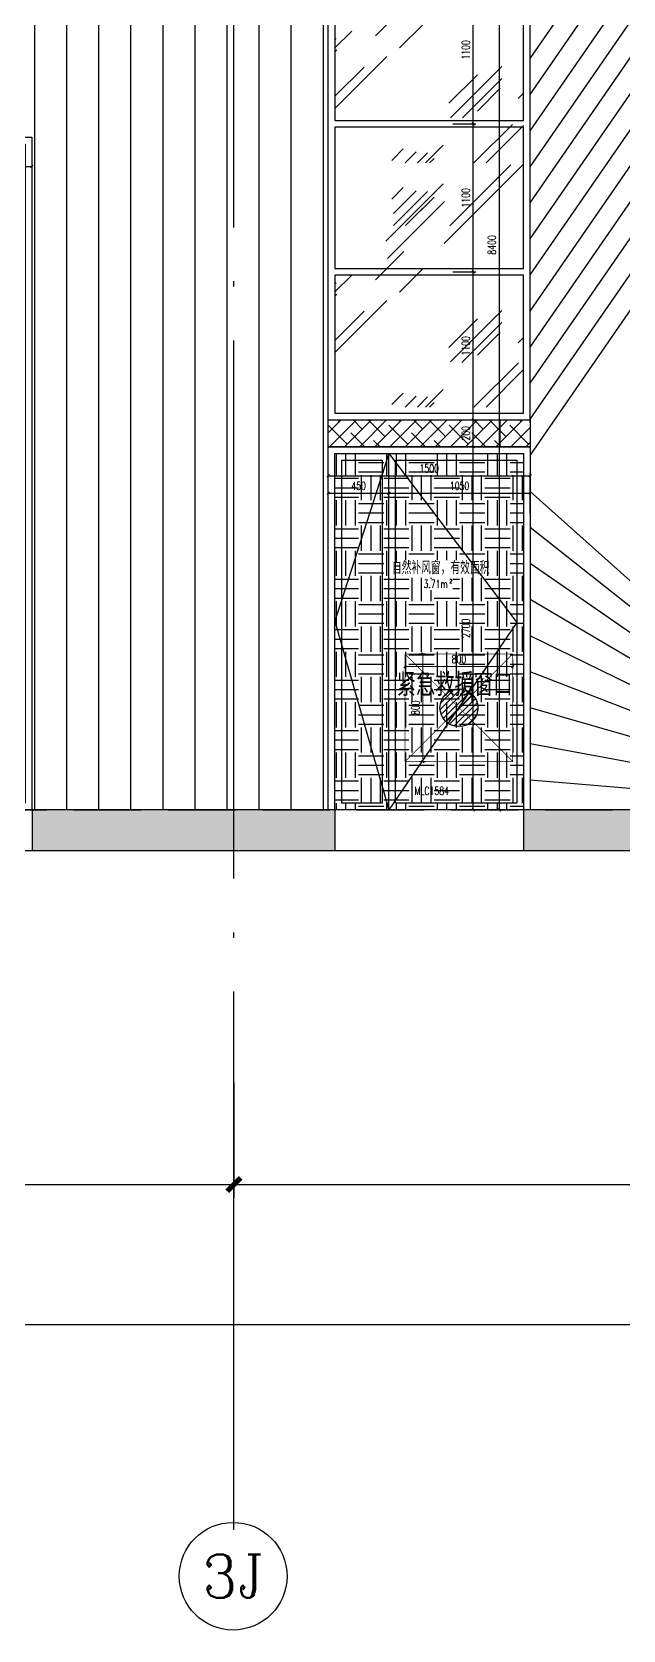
# Model space of a CAD drawing. Extents: x -4210259 to 293730, y -7499 to 868879.
# Drawn here: x -134799 to -130411, y 511142 to 523021 of the extents above; entities that cross this region are included whole.
import ezdxf
from ezdxf.enums import TextEntityAlignment as Align

# ---------------------------------------------------------------- set-up
doc = ezdxf.new("R2010")
doc.units = 0
doc.header["$LTSCALE"] = 1000
doc.header["$MEASUREMENT"] = 0
for name, pattern in [('__DASH', [0.35, 0.25, -0.1]), ('DASH', [0.35, 0.25, -0.1]), ('DOTE', [2.4200000000000004, 2, -0.2, 0.02, -0.2])]:
    doc.linetypes.add(name, pattern=pattern)
doc.layers.get('Defpoints').update_dxf_attribs({"color": 210})
for name, color, linetype in [('A-AXIS-D', 1, 'Continuous'), ('A-AXIS-DOTE', 14, 'DOTE'), ('A-HATCH-2', 251, 'Continuous'), ('A-LIN-V', 9, 'Continuous'), ('A-WINDOW', 140, 'Continuous'), ('A-彩色打印层', 22, 'Continuous'), ('A-门窗表显示尺寸', 160, 'Continuous'), ('AS-WALL', 40, 'Continuous'), ('AXIS', 3, 'Continuous'), ('PUB_DIM', 3, 'Continuous'), ('PUB_TEXT', 7, 'Continuous'), ('SPACE', 7, 'Continuous'), ('SPACE_HATCH', 8, 'Continuous')]:
    doc.layers.add(name, color=color, linetype=linetype)
doc.layers.add('A-WALL-HATCH', color=8, linetype='Continuous', lineweight=13)
doc.styles.add('_TCH_AXIS', font='COMPLEX', dxfattribs={"bigfont": 'GBCBIG'})
doc.styles.add('_TCH_DIM_T3', font='SIMPLEX', dxfattribs={"width": 0.7058823529411765, "bigfont": 'GBCBIG'})
doc.styles.add('_TCH_SPACE', font='SIMPLEX', dxfattribs={"height": 5, "bigfont": 'GBCBIG'})
doc.styles.add('A-DIM_T3', font='SIMPLEX', dxfattribs={"width": 0.7058823529411765, "bigfont": 'GBCBIG'})
doc.styles.add('A-STANDARD', font='SIMPLEX', dxfattribs={"bigfont": 'GBCBIG'})
doc.styles.add('STYLE1', font='')
doc.styles.get('STYLE1').set_extended_font_data('SimSun')
doc.dimstyles.new('_TCH_ARCH&&100', dxfattribs={"dimtxt": 297.5, "dimasz": 100, "dimexe": 100, "dimexo": 100, "dimgap": 126.25, "dimtad": 1, "dimdec": 0, "dimzin": 0, "dimdsep": 46, "dimtxsty": '_TCH_DIM_T3', "dimblk": 'ARCHTICK', "dimcen": 0.09, "dimclrt": 7, "dimazin": 2, "dimtfac": 1, "dimtdec": 0, "dimtix": 1, "dimtmove": 2, "dimatfit": 3, "dimfxl": 0, "dimtolj": 1, "dimtzin": 0, "dimarcsym": 0})
doc.dimstyles.new('_TCH_ARCH&&20', dxfattribs={"dimtxt": 59.5, "dimasz": 20, "dimexe": 20, "dimexo": 20, "dimgap": 25.25, "dimtad": 1, "dimdec": 0, "dimzin": 0, "dimdsep": 46, "dimtxsty": '_TCH_DIM_T3', "dimblk": 'ARCHTICK', "dimcen": 0.09, "dimclrt": 7, "dimazin": 2, "dimtfac": 1, "dimtdec": 0, "dimtix": 1, "dimtmove": 2, "dimatfit": 3, "dimfxl": 0, "dimtolj": 1, "dimtzin": 0, "dimarcsym": 0})
doc.dimstyles.new('A-DIM&&20', dxfattribs={"dimtxt": 59.5, "dimasz": 20, "dimexe": 20, "dimexo": 20, "dimgap": 25.25, "dimtad": 1, "dimdec": 0, "dimzin": 0, "dimdsep": 46, "dimtxsty": 'A-DIM_T3', "dimblk": 'ARCHTICK', "dimcen": 0.09, "dimclrt": 7, "dimazin": 2, "dimtfac": 1, "dimtdec": 0, "dimtix": 1, "dimtmove": 2, "dimatfit": 3, "dimfxl": 0, "dimtolj": 1, "dimtzin": 0, "dimarcsym": 0})

# ---------------------------------------------------------------- blocks, each defined once
blk = doc.blocks.new('_ArchTick')
at = {"color": 0, "linetype": 'ByBlock', "const_width": 0.4}
blk.add_lwpolyline([(-0.5, -0.5), (0.5, 0.5)], dxfattribs=at)
blk = doc.blocks.new('*D1351')
at = {"layer": 'A-门窗表显示尺寸', "color": 0, "lineweight": -2}
for p, q in [((-1641480.163610123, 522217.4520265139), (-1641480.163610123, 521999.9999999749)), ((-1638480.163610147, 522217.4520265139), (-1638480.163610147, 521999.9999999749)), ((-1641480.163610123, 522019.9999999749), (-1638480.163610147, 522019.9999999749))]:
    blk.add_line(p, q, dxfattribs=at)
at = {"layer": 'Defpoints', "color": 0}
for p in [(-1641480.163610123, 522237.4520265139), (-1638480.163610147, 522237.4520265139), (-1638480.163610147, 522019.9999999749)]:
    blk.add_point(p, dxfattribs=at)
at = {"layer": 'A-门窗表显示尺寸', "color": 0, "lineweight": -2, "xscale": 20, "yscale": 20, "zscale": 20, "rotation": 180}
blk.add_blockref('_ArchTick', (-1641480.163610123, 522019.9999999749), dxfattribs=at)
at = {"layer": 'A-门窗表显示尺寸', "color": 0, "lineweight": -2, "xscale": 20, "yscale": 20, "zscale": 20}
blk.add_blockref('_ArchTick', (-1638480.163610147, 522019.9999999749), dxfattribs=at)
at = {"layer": 'A-门窗表显示尺寸', "color": 7, "insert": (-1639980.163610135, 522074.9999999749), "char_height": 59.5, "attachment_point": 5, "style": 'A-DIM_T3'}
blk.add_mtext('\\A1;3000', dxfattribs=at)
blk = doc.blocks.new('*D1352')
at = {"layer": 'A-门窗表显示尺寸', "color": 0, "lineweight": -2}
for p, q in [((-1644480.163610129, 522217.4520265139), (-1644480.163610129, 521999.9999999749)), ((-1641480.163610123, 522217.4520265139), (-1641480.163610123, 521999.9999999749)), ((-1644480.163610129, 522019.9999999749), (-1641480.163610123, 522019.9999999749))]:
    blk.add_line(p, q, dxfattribs=at)
at = {"layer": 'Defpoints', "color": 0}
for p in [(-1644480.163610129, 522237.4520265139), (-1641480.163610123, 522237.4520265139), (-1641480.163610123, 522019.9999999749)]:
    blk.add_point(p, dxfattribs=at)
at = {"layer": 'A-门窗表显示尺寸', "color": 0, "lineweight": -2, "xscale": 20, "yscale": 20, "zscale": 20, "rotation": 180}
blk.add_blockref('_ArchTick', (-1644480.163610129, 522019.9999999749), dxfattribs=at)
at = {"layer": 'A-门窗表显示尺寸', "color": 0, "lineweight": -2, "xscale": 20, "yscale": 20, "zscale": 20}
blk.add_blockref('_ArchTick', (-1641480.163610123, 522019.9999999749), dxfattribs=at)
at = {"layer": 'A-门窗表显示尺寸', "color": 7, "insert": (-1642980.163610126, 522074.9999999749), "char_height": 59.5, "attachment_point": 5, "style": 'A-DIM_T3'}
blk.add_mtext('\\A1;3000', dxfattribs=at)
blk = doc.blocks.new('*D1353')
at = {"layer": 'A-门窗表显示尺寸', "color": 0, "lineweight": -2}
for p, q in [((-1638740.163610148, 522237.4520265141), (-1639000.56329158, 522237.4520265141)), ((-1638980.56329158, 517237.4520265142), (-1638980.56329158, 522237.4520265141)), ((-1638740.163610148, 517237.4520265142), (-1639000.56329158, 517237.4520265142))]:
    blk.add_line(p, q, dxfattribs=at)
at = {"layer": 'Defpoints', "color": 0}
for p in [(-1638980.56329158, 522237.4520265141), (-1638720.163610148, 522237.4520265141), (-1638720.163610148, 517237.4520265142)]:
    blk.add_point(p, dxfattribs=at)
at = {"layer": 'A-门窗表显示尺寸', "color": 0, "lineweight": -2, "xscale": 20, "yscale": 20, "zscale": 20}
for p, rotation in [((-1638980.56329158, 522237.4520265141), 90), ((-1638980.56329158, 517237.4520265142), 270)]:
    blk.add_blockref('_ArchTick', p, dxfattribs=dict(at, rotation=rotation))
at = {"layer": 'A-门窗表显示尺寸', "color": 7, "insert": (-1639035.563291579, 519737.4520265145), "char_height": 59.5, "attachment_point": 5, "rotation": 90, "style": 'A-DIM_T3'}
blk.add_mtext('\\A1;5000', dxfattribs=at)
blk = doc.blocks.new('*D1228')
at = {"layer": 'A-门窗表显示尺寸', "color": 0, "lineweight": -2}
for p, q in [((-1802664.319735164, 520137.4520265377), (-1802494.319735164, 520137.4520265377)), ((-1802514.319735164, 519937.4520265377), (-1802514.319735164, 520137.4520265377)), ((-1802664.319735164, 519937.4520265377), (-1802494.319735164, 519937.4520265377))]:
    blk.add_line(p, q, dxfattribs=at)
at = {"layer": 'Defpoints', "color": 0}
for p in [(-1802684.319735164, 520137.4520265377), (-1802514.319735164, 520137.4520265377), (-1802684.319735164, 519937.4520265377)]:
    blk.add_point(p, dxfattribs=at)
at = {"layer": 'A-门窗表显示尺寸', "color": 0, "lineweight": -2, "xscale": 20, "yscale": 20, "zscale": 20}
for p, rotation in [((-1802514.319735164, 520137.4520265377), 90), ((-1802514.319735164, 519937.4520265377), 270)]:
    blk.add_blockref('_ArchTick', p, dxfattribs=dict(at, rotation=rotation))
at = {"layer": 'A-门窗表显示尺寸', "color": 7, "insert": (-1802569.319735163, 520037.4520265381), "char_height": 59.5, "attachment_point": 5, "rotation": 90, "style": '_TCH_DIM_T3'}
blk.add_mtext('\\A1;200', dxfattribs=at)
blk = doc.blocks.new('*D1229')
at = {"layer": 'A-门窗表显示尺寸', "color": 0, "lineweight": -2}
for p, q in [((-1802664.319735164, 521237.4520265376), (-1802494.319735164, 521237.4520265376)), ((-1802514.319735164, 520137.4520265377), (-1802514.319735164, 521237.4520265376)), ((-1802664.319735164, 520137.4520265377), (-1802494.319735164, 520137.4520265377))]:
    blk.add_line(p, q, dxfattribs=at)
at = {"layer": 'Defpoints', "color": 0}
for p in [(-1802684.319735164, 521237.4520265376), (-1802514.319735164, 521237.4520265376), (-1802684.319735164, 520137.4520265377)]:
    blk.add_point(p, dxfattribs=at)
at = {"layer": 'A-门窗表显示尺寸', "color": 0, "lineweight": -2, "xscale": 20, "yscale": 20, "zscale": 20}
for p, rotation in [((-1802514.319735164, 521237.4520265376), 90), ((-1802514.319735164, 520137.4520265377), 270)]:
    blk.add_blockref('_ArchTick', p, dxfattribs=dict(at, rotation=rotation))
at = {"layer": 'A-门窗表显示尺寸', "color": 7, "insert": (-1802569.319735163, 520687.4520265381), "char_height": 59.5, "attachment_point": 5, "rotation": 90, "style": '_TCH_DIM_T3'}
blk.add_mtext('\\A1;1100', dxfattribs=at)
blk = doc.blocks.new('*D1230')
at = {"layer": 'A-门窗表显示尺寸', "color": 0, "lineweight": -2}
for p, q in [((-1802664.319735164, 522337.4520265376), (-1802494.319735164, 522337.4520265376)), ((-1802514.319735164, 521237.4520265376), (-1802514.319735164, 522337.4520265376)), ((-1802664.319735164, 521237.4520265376), (-1802494.319735164, 521237.4520265376))]:
    blk.add_line(p, q, dxfattribs=at)
at = {"layer": 'Defpoints', "color": 0}
for p in [(-1802684.319735164, 522337.4520265376), (-1802514.319735164, 522337.4520265376), (-1802684.319735164, 521237.4520265376)]:
    blk.add_point(p, dxfattribs=at)
at = {"layer": 'A-门窗表显示尺寸', "color": 0, "lineweight": -2, "xscale": 20, "yscale": 20, "zscale": 20}
for p, rotation in [((-1802514.319735164, 522337.4520265376), 90), ((-1802514.319735164, 521237.4520265376), 270)]:
    blk.add_blockref('_ArchTick', p, dxfattribs=dict(at, rotation=rotation))
at = {"layer": 'A-门窗表显示尺寸', "color": 7, "insert": (-1802569.319735163, 521787.452026538), "char_height": 59.5, "attachment_point": 5, "rotation": 90, "style": '_TCH_DIM_T3'}
blk.add_mtext('\\A1;1100', dxfattribs=at)
blk = doc.blocks.new('*D1231')
at = {"layer": 'A-门窗表显示尺寸', "color": 0, "lineweight": -2}
for p, q in [((-1802664.319735164, 523437.4520265376), (-1802494.319735164, 523437.4520265376)), ((-1802514.319735164, 522337.4520265376), (-1802514.319735164, 523437.4520265376)), ((-1802664.319735164, 522337.4520265376), (-1802494.319735164, 522337.4520265376))]:
    blk.add_line(p, q, dxfattribs=at)
at = {"layer": 'Defpoints', "color": 0}
for p in [(-1802684.319735164, 523437.4520265376), (-1802514.319735164, 523437.4520265376), (-1802684.319735164, 522337.4520265376)]:
    blk.add_point(p, dxfattribs=at)
at = {"layer": 'A-门窗表显示尺寸', "color": 0, "lineweight": -2, "xscale": 20, "yscale": 20, "zscale": 20}
for p, rotation in [((-1802514.319735164, 523437.4520265376), 90), ((-1802514.319735164, 522337.4520265376), 270)]:
    blk.add_blockref('_ArchTick', p, dxfattribs=dict(at, rotation=rotation))
at = {"layer": 'A-门窗表显示尺寸', "color": 7, "insert": (-1802569.319735163, 522887.452026538), "char_height": 59.5, "attachment_point": 5, "rotation": 90, "style": '_TCH_DIM_T3'}
blk.add_mtext('\\A1;1100', dxfattribs=at)
blk = doc.blocks.new('*D1232')
at = {"layer": 'A-门窗表显示尺寸', "color": 0, "lineweight": -2}
for p, q in [((-1802664.319735164, 524537.4520265376), (-1802494.319735164, 524537.4520265376)), ((-1802514.319735164, 523437.4520265376), (-1802514.319735164, 524537.4520265376)), ((-1802664.319735164, 523437.4520265376), (-1802494.319735164, 523437.4520265376))]:
    blk.add_line(p, q, dxfattribs=at)
at = {"layer": 'Defpoints', "color": 0}
for p in [(-1802684.319735164, 524537.4520265376), (-1802514.319735164, 524537.4520265376), (-1802684.319735164, 523437.4520265376)]:
    blk.add_point(p, dxfattribs=at)
at = {"layer": 'A-门窗表显示尺寸', "color": 0, "lineweight": -2, "xscale": 20, "yscale": 20, "zscale": 20}
for p, rotation in [((-1802514.319735164, 524537.4520265376), 90), ((-1802514.319735164, 523437.4520265376), 270)]:
    blk.add_blockref('_ArchTick', p, dxfattribs=dict(at, rotation=rotation))
at = {"layer": 'A-门窗表显示尺寸', "color": 7, "insert": (-1802569.319735163, 523987.452026538), "char_height": 59.5, "attachment_point": 5, "rotation": 90, "style": '_TCH_DIM_T3'}
blk.add_mtext('\\A1;1100', dxfattribs=at)
blk = doc.blocks.new('*D1233')
at = {"layer": 'A-门窗表显示尺寸', "color": 0, "lineweight": -2}
for p, q in [((-1802664.319735164, 525637.4520265376), (-1802494.319735164, 525637.4520265376)), ((-1802514.319735164, 524537.4520265376), (-1802514.319735164, 525637.4520265376)), ((-1802664.319735164, 524537.4520265376), (-1802494.319735164, 524537.4520265376))]:
    blk.add_line(p, q, dxfattribs=at)
at = {"layer": 'Defpoints', "color": 0}
for p in [(-1802684.319735164, 525637.4520265376), (-1802514.319735164, 525637.4520265376), (-1802684.319735164, 524537.4520265376)]:
    blk.add_point(p, dxfattribs=at)
at = {"layer": 'A-门窗表显示尺寸', "color": 0, "lineweight": -2, "xscale": 20, "yscale": 20, "zscale": 20}
for p, rotation in [((-1802514.319735164, 525637.4520265376), 90), ((-1802514.319735164, 524537.4520265376), 270)]:
    blk.add_blockref('_ArchTick', p, dxfattribs=dict(at, rotation=rotation))
at = {"layer": 'A-门窗表显示尺寸', "color": 7, "insert": (-1802569.319735163, 525087.452026538), "char_height": 59.5, "attachment_point": 5, "rotation": 90, "style": '_TCH_DIM_T3'}
blk.add_mtext('\\A1;1100', dxfattribs=at)
blk = doc.blocks.new('*D1234')
at = {"layer": 'A-门窗表显示尺寸', "color": 0, "lineweight": -2}
for p, q in [((-1802644.319735164, 525637.4520265376), (-1802300.000000076, 525637.4520265376)), ((-1802320.000000076, 517237.4520265394), (-1802320.000000076, 525637.4520265376)), ((-1802644.319735164, 517237.4520265394), (-1802300.000000076, 517237.4520265394))]:
    blk.add_line(p, q, dxfattribs=at)
at = {"layer": 'Defpoints', "color": 0}
for p in [(-1802664.319735164, 525637.4520265376), (-1802320.000000076, 525637.4520265376), (-1802664.319735164, 517237.4520265394)]:
    blk.add_point(p, dxfattribs=at)
at = {"layer": 'A-门窗表显示尺寸', "color": 0, "lineweight": -2, "xscale": 20, "yscale": 20, "zscale": 20}
for p, rotation in [((-1802320.000000076, 525637.4520265376), 90), ((-1802320.000000076, 517237.4520265394), 270)]:
    blk.add_blockref('_ArchTick', p, dxfattribs=dict(at, rotation=rotation))
at = {"layer": 'A-门窗表显示尺寸', "color": 7, "insert": (-1802375.000000076, 521437.4520265389), "char_height": 59.5, "attachment_point": 5, "rotation": 90, "style": '_TCH_DIM_T3'}
blk.add_mtext('\\A1;8400', dxfattribs=at)
blk = doc.blocks.new('*D1235')
at = {"layer": 'A-门窗表显示尺寸', "color": 0, "lineweight": -2}
for p, q in [((-1803590.399681424, 525102.5479734626), (-1803590.399681424, 525272.0383787705)), ((-1803590.399681424, 525252.0383787705), (-1802090.399681419, 525252.0383787705)), ((-1802090.399681419, 525102.5479734626), (-1802090.399681419, 525272.0383787705))]:
    blk.add_line(p, q, dxfattribs=at)
at = {"layer": 'Defpoints', "color": 0}
for p in [(-1802090.399681419, 525252.0383787705), (-1803590.399681424, 525082.5479734626), (-1802090.399681419, 525082.5479734626)]:
    blk.add_point(p, dxfattribs=at)
at = {"layer": 'A-门窗表显示尺寸', "color": 0, "lineweight": -2, "xscale": 20, "yscale": 20, "zscale": 20, "rotation": 180}
blk.add_blockref('_ArchTick', (-1803590.399681424, 525252.0383787705), dxfattribs=at)
at = {"layer": 'A-门窗表显示尺寸', "color": 0, "lineweight": -2, "xscale": 20, "yscale": 20, "zscale": 20}
blk.add_blockref('_ArchTick', (-1802090.399681419, 525252.0383787705), dxfattribs=at)
at = {"layer": 'A-门窗表显示尺寸', "color": 7, "insert": (-1802840.399681421, 525307.0383787705), "char_height": 59.5, "attachment_point": 5, "style": 'A-DIM_T3'}
blk.add_mtext('\\A1;1500', dxfattribs=at)
blk = doc.blocks.new('*D1453')
at = {"layer": 'Defpoints', "color": 0}
for p in [(-1646821.070931956, 507410), (-1646021.070931957, 507410), (-1646021.070931957, 507336.7004206729)]:
    blk.add_point(p, dxfattribs=at)
at = {"layer": 'PUB_DIM', "color": 0, "lineweight": -2}
for p, q in [((-1646821.070931956, 507390), (-1646821.070931956, 507316.7004206729)), ((-1646021.070931957, 507390), (-1646021.070931957, 507316.7004206729)), ((-1646821.070931956, 507336.7004206729), (-1646021.070931957, 507336.7004206729))]:
    blk.add_line(p, q, dxfattribs=at)
at = {"layer": 'PUB_DIM', "color": 0, "lineweight": -2, "xscale": 20, "yscale": 20, "zscale": 20, "rotation": 180}
blk.add_blockref('_ArchTick', (-1646821.070931956, 507336.7004206729), dxfattribs=at)
at = {"layer": 'PUB_DIM', "color": 0, "lineweight": -2, "xscale": 20, "yscale": 20, "zscale": 20}
blk.add_blockref('_ArchTick', (-1646021.070931957, 507336.7004206729), dxfattribs=at)
at = {"layer": 'PUB_DIM', "color": 7, "insert": (-1646421.070931957, 507391.7004206729), "char_height": 59.5, "attachment_point": 5, "style": '_TCH_DIM_T3'}
blk.add_mtext('\\A1;800', dxfattribs=at)
blk = doc.blocks.new('*D1454')
at = {"layer": 'Defpoints', "color": 0}
for p in [(-1646739.854972556, 507431.0709319565), (-1646688.444212607, 507431.0709319565), (-1646739.854972556, 506631.0709319569)]:
    blk.add_point(p, dxfattribs=at)
at = {"layer": 'PUB_DIM', "color": 0, "lineweight": -2}
for p, q in [((-1646719.854972556, 507431.0709319565), (-1646668.444212607, 507431.0709319565)), ((-1646688.444212607, 506631.0709319569), (-1646688.444212607, 507431.0709319565)), ((-1646719.854972556, 506631.0709319569), (-1646668.444212607, 506631.0709319569))]:
    blk.add_line(p, q, dxfattribs=at)
at = {"layer": 'PUB_DIM', "color": 0, "lineweight": -2, "xscale": 20, "yscale": 20, "zscale": 20}
for p, rotation in [((-1646688.444212607, 507431.0709319565), 90), ((-1646688.444212607, 506631.0709319569), 270)]:
    blk.add_blockref('_ArchTick', p, dxfattribs=dict(at, rotation=rotation))
at = {"layer": 'PUB_DIM', "color": 7, "insert": (-1646743.444212607, 507031.070931957), "char_height": 59.5, "attachment_point": 5, "rotation": 90, "style": '_TCH_DIM_T3'}
blk.add_mtext('\\A1;800', dxfattribs=at)
blk = doc.blocks.new('*D1224')
at = {"layer": 'A-门窗表显示尺寸', "color": 0, "lineweight": -2}
for p, q in [((-1821600.399681433, 519937.4520265376), (-1821444.319745147, 519937.4520265376)), ((-1821464.319745147, 517237.4520265393), (-1821464.319745147, 519937.4520265376)), ((-1821600.399681433, 517237.4520265393), (-1821444.319745147, 517237.4520265393))]:
    blk.add_line(p, q, dxfattribs=at)
at = {"layer": 'Defpoints', "color": 0}
for p in [(-1821620.399681433, 519937.4520265376), (-1821464.319745147, 519937.4520265376), (-1821620.399681433, 517237.4520265393)]:
    blk.add_point(p, dxfattribs=at)
at = {"layer": 'A-门窗表显示尺寸', "color": 0, "lineweight": -2, "xscale": 20, "yscale": 20, "zscale": 20}
for p, rotation in [((-1821464.319745147, 519937.4520265376), 90), ((-1821464.319745147, 517237.4520265393), 270)]:
    blk.add_blockref('_ArchTick', p, dxfattribs=dict(at, rotation=rotation))
at = {"layer": 'A-门窗表显示尺寸', "color": 7, "insert": (-1821519.319745146, 518587.4520265389), "char_height": 59.5, "attachment_point": 5, "rotation": 90, "style": 'A-DIM_T3'}
blk.add_mtext('\\A1;2700', dxfattribs=at)
blk = doc.blocks.new('*D1225')
at = {"layer": 'A-门窗表显示尺寸', "color": 0, "lineweight": -2}
for p, q in [((-1822540.399661427, 519442.5479734627), (-1822540.399661427, 519612.0383787705)), ((-1822540.399661427, 519592.0383787705), (-1822090.399681424, 519592.0383787705)), ((-1822090.399681424, 519442.5479734627), (-1822090.399681424, 519612.0383787705))]:
    blk.add_line(p, q, dxfattribs=at)
at = {"layer": 'Defpoints', "color": 0}
for p in [(-1822090.399681424, 519592.0383787705), (-1822540.399661427, 519422.5479734627), (-1822090.399681424, 519422.5479734627)]:
    blk.add_point(p, dxfattribs=at)
at = {"layer": 'A-门窗表显示尺寸', "color": 0, "lineweight": -2, "xscale": 20, "yscale": 20, "zscale": 20, "rotation": 180}
blk.add_blockref('_ArchTick', (-1822540.399661427, 519592.0383787705), dxfattribs=at)
at = {"layer": 'A-门窗表显示尺寸', "color": 0, "lineweight": -2, "xscale": 20, "yscale": 20, "zscale": 20}
blk.add_blockref('_ArchTick', (-1822090.399681424, 519592.0383787705), dxfattribs=at)
at = {"layer": 'A-门窗表显示尺寸', "color": 7, "insert": (-1822315.399671426, 519647.0383787705), "char_height": 59.5, "attachment_point": 5, "style": 'A-DIM_T3'}
blk.add_mtext('\\A1;450', dxfattribs=at)
blk = doc.blocks.new('*D1226')
at = {"layer": 'A-门窗表显示尺寸', "color": 0, "lineweight": -2}
for p, q in [((-1822090.399681424, 519442.5479734627), (-1822090.399681424, 519612.0383787705)), ((-1822090.399681424, 519592.0383787705), (-1821040.39968142, 519592.0383787705)), ((-1821040.39968142, 519442.5479734626), (-1821040.39968142, 519612.0383787705))]:
    blk.add_line(p, q, dxfattribs=at)
at = {"layer": 'Defpoints', "color": 0}
for p in [(-1821040.39968142, 519592.0383787705), (-1822090.399681424, 519422.5479734627), (-1821040.39968142, 519422.5479734626)]:
    blk.add_point(p, dxfattribs=at)
at = {"layer": 'A-门窗表显示尺寸', "color": 0, "lineweight": -2, "xscale": 20, "yscale": 20, "zscale": 20, "rotation": 180}
blk.add_blockref('_ArchTick', (-1822090.399681424, 519592.0383787705), dxfattribs=at)
at = {"layer": 'A-门窗表显示尺寸', "color": 0, "lineweight": -2, "xscale": 20, "yscale": 20, "zscale": 20}
blk.add_blockref('_ArchTick', (-1821040.39968142, 519592.0383787705), dxfattribs=at)
at = {"layer": 'A-门窗表显示尺寸', "color": 7, "insert": (-1821565.399681422, 519647.0383787705), "char_height": 59.5, "attachment_point": 5, "style": 'A-DIM_T3'}
blk.add_mtext('\\A1;1050', dxfattribs=at)
blk = doc.blocks.new('*D1227')
at = {"layer": 'A-门窗表显示尺寸', "color": 0, "lineweight": -2}
for p, q in [((-1822540.399661427, 519572.5479734627), (-1822540.399661427, 519742.0383787705)), ((-1822540.399661427, 519722.0383787705), (-1821040.39968142, 519722.0383787705)), ((-1821040.39968142, 519572.5479734626), (-1821040.39968142, 519742.0383787705))]:
    blk.add_line(p, q, dxfattribs=at)
at = {"layer": 'Defpoints', "color": 0}
for p in [(-1821040.39968142, 519722.0383787705), (-1822540.399661427, 519552.5479734627), (-1821040.39968142, 519552.5479734626)]:
    blk.add_point(p, dxfattribs=at)
at = {"layer": 'A-门窗表显示尺寸', "color": 0, "lineweight": -2, "xscale": 20, "yscale": 20, "zscale": 20, "rotation": 180}
blk.add_blockref('_ArchTick', (-1822540.399661427, 519722.0383787705), dxfattribs=at)
at = {"layer": 'A-门窗表显示尺寸', "color": 0, "lineweight": -2, "xscale": 20, "yscale": 20, "zscale": 20}
blk.add_blockref('_ArchTick', (-1821040.39968142, 519722.0383787705), dxfattribs=at)
at = {"layer": 'A-门窗表显示尺寸', "color": 7, "insert": (-1821790.399671423, 519777.0383787705), "char_height": 59.5, "attachment_point": 5, "style": 'A-DIM_T3'}
blk.add_mtext('\\A1;1500', dxfattribs=at)
blk = doc.blocks.new('*D748')
at = {"layer": 'A-AXIS-D', "color": 0, "lineweight": -2}
for p, q in [((-246199.3323860153, 515211.3858529096), (-246199.3323860153, 513313.3764944364)), ((-60499.33238329884, 515211.3858529096), (-60499.33238329884, 513313.3764944364)), ((-246199.3323860153, 513413.3764944364), (-60499.33238329884, 513413.3764944364))]:
    blk.add_line(p, q, dxfattribs=at)
at = {"layer": 'Defpoints', "color": 0}
for p in [(-246199.3323860153, 515311.3858529096), (-60499.33238329884, 515311.3858529096), (-60499.33238329884, 513413.3764944364)]:
    blk.add_point(p, dxfattribs=at)
at = {"layer": 'A-AXIS-D', "color": 0, "lineweight": -2, "xscale": 100, "yscale": 100, "zscale": 100, "rotation": 180}
blk.add_blockref('_ArchTick', (-246199.3323860153, 513413.3764944364), dxfattribs=at)
at = {"layer": 'A-AXIS-D', "color": 0, "lineweight": -2, "xscale": 100, "yscale": 100, "zscale": 100}
blk.add_blockref('_ArchTick', (-60499.33238329884, 513413.3764944364), dxfattribs=at)
at = {"layer": 'A-AXIS-D', "color": 7, "insert": (-153349.3323846571, 513688.3764944364), "char_height": 297.5, "attachment_point": 5, "style": '_TCH_DIM_T3'}
blk.add_mtext('\\A1;185700', dxfattribs=at)
blk = doc.blocks.new('*D1128')
at = {"layer": 'A-AXIS-D', "color": 0, "lineweight": -2}
for p, q in [((-142299.3323832987, 515211.3858529096), (-142299.3323832987, 514353.3764944364)), ((-133299.3323832989, 515211.3858529096), (-133299.3323832989, 514353.3764944364)), ((-142299.3323832987, 514453.3764944364), (-133299.3323832989, 514453.3764944364))]:
    blk.add_line(p, q, dxfattribs=at)
at = {"layer": 'Defpoints', "color": 0}
for p in [(-142299.3323832987, 515311.3858529096), (-133299.3323832989, 515311.3858529096), (-133299.3323832989, 514453.3764944364)]:
    blk.add_point(p, dxfattribs=at)
at = {"layer": 'A-AXIS-D', "color": 0, "lineweight": -2, "xscale": 100, "yscale": 100, "zscale": 100, "rotation": 180}
blk.add_blockref('_ArchTick', (-142299.3323832987, 514453.3764944364), dxfattribs=at)
at = {"layer": 'A-AXIS-D', "color": 0, "lineweight": -2, "xscale": 100, "yscale": 100, "zscale": 100}
blk.add_blockref('_ArchTick', (-133299.3323832989, 514453.3764944364), dxfattribs=at)
at = {"layer": 'A-AXIS-D', "color": 7, "insert": (-137799.3323832988, 514728.3764944364), "char_height": 297.5, "attachment_point": 5, "style": '_TCH_DIM_T3'}
blk.add_mtext('\\A1;9000', dxfattribs=at)
blk = doc.blocks.new('*D1129')
at = {"layer": 'A-AXIS-D', "color": 0, "lineweight": -2}
for p, q in [((-133299.3323832989, 515211.3858529096), (-133299.3323832989, 514353.3764944364)), ((-124299.3323832988, 515211.3858529096), (-124299.3323832988, 514353.3764944364)), ((-133299.3323832989, 514453.3764944364), (-124299.3323832988, 514453.3764944364))]:
    blk.add_line(p, q, dxfattribs=at)
at = {"layer": 'Defpoints', "color": 0}
for p in [(-133299.3323832989, 515311.3858529096), (-124299.3323832988, 515311.3858529096), (-124299.3323832988, 514453.3764944364)]:
    blk.add_point(p, dxfattribs=at)
at = {"layer": 'A-AXIS-D', "color": 0, "lineweight": -2, "xscale": 100, "yscale": 100, "zscale": 100, "rotation": 180}
blk.add_blockref('_ArchTick', (-133299.3323832989, 514453.3764944364), dxfattribs=at)
at = {"layer": 'A-AXIS-D', "color": 0, "lineweight": -2, "xscale": 100, "yscale": 100, "zscale": 100}
blk.add_blockref('_ArchTick', (-124299.3323832988, 514453.3764944364), dxfattribs=at)
at = {"layer": 'A-AXIS-D', "color": 7, "insert": (-128799.3323832988, 514728.3764944364), "char_height": 297.5, "attachment_point": 5, "style": '_TCH_DIM_T3'}
blk.add_mtext('\\A1;9000', dxfattribs=at)
blk = doc.blocks.new('434')
at = {"layer": 'A-HATCH-2'}
h = blk.add_hatch(dxfattribs=at)
h.set_pattern_fill('ANSI32', color=256, scale=50, angle=45.00000000000001)
h.set_pattern_definition([(180, (-499.9999999696156, 5.820766091346741e-11), (-1.4210854715202e-14, -238.125), []), (180, (-579.3750342548592, 79.37503428528726), (-1.4210854715202e-14, -238.125), [])])
h.paths.add_polyline_path([(-1644480.16361013, 522187.4520265139), (-1638530.163610147, 522187.4520265139), (-1638530.163610147, 517287.452026514), (-1644480.16361013, 517287.452026514)])
at = {"layer": 'A-AXIS-DOTE', "linetype": '__DASH', "ltscale": 2}
blk.add_line((-1641480.163610123, 517237.452026514), (-1641480.163610123, 522237.4520265139), dxfattribs=at)
at = {"layer": 'A-WINDOW'}
for points in [[(-1644480.16361013, 522237.4520265139), (-1638480.163610147, 522237.4520265139), (-1638480.163610147, 517237.452026514), (-1644480.16361013, 517237.452026514)], [(-1644430.16361013, 522187.4520265139), (-1638530.163610147, 522187.4520265139), (-1638530.163610147, 517287.452026514), (-1644430.16361013, 517287.452026514)]]:
    blk.add_lwpolyline(points, close=True, dxfattribs=at)
at = {"layer": 'A-门窗表显示尺寸', "color": 3, "style": 'A-STANDARD', "width": 0.7058823529411765}
blk.add_text('JLM6050', height=59.5, dxfattribs=at).set_placement((-1644379.99999997, 517317.452026514))
at = {"layer": 'A-门窗表显示尺寸'}
for p1, p2, distance, picture, middle in [((-1644480.163610129, 522237.4520265139), (-1641480.163610123, 522237.4520265139), -217.45202653901654, '*D1352', (-1642980.163610126, 522074.9999999749)), ((-1641480.163610123, 522237.4520265139), (-1638480.163610147, 522237.4520265139), -217.45202653901652, '*D1351', (-1639980.163610135, 522074.9999999749)), ((-1638720.163610147, 517237.452026514), (-1638720.163610147, 522237.4520265139), 260.39968143287115, '*D1353', (-1639035.563291579, 519737.4520265145))]:
    dim = blk.add_aligned_dim(p1=p1, p2=p2, distance=distance, dimstyle='A-DIM&&20', dxfattribs=at)
    dim.commit()
    dim.dimension.update_dxf_attribs({"geometry": picture, "text_midpoint": middle})
blk = doc.blocks.new('C1454')
at = {"layer": 'A-HATCH-2'}
h = blk.add_hatch(dxfattribs=at)
h.set_pattern_fill('ANSI38', color=256, scale=50)
h.set_pattern_definition([(45, (0, 0), (-56.12660075668221, 56.12660075668221), []), (135, (0, 0), (-168.3798022700466, 56.12660075668222), [198.4375, -119.0625])])
h.paths.add_polyline_path([(-1803590.3996815, 520137.4520265375), (-1802090.399681419, 520137.4520265375), (-1802090.399681419, 519937.4520265375), (-1803590.3996815, 519937.4520265375)])
at = {"layer": 'A-WALL-HATCH'}
h = blk.add_hatch(dxfattribs=at)
h.set_pattern_fill('玻璃2', color=256, scale=100)
h.set_pattern_definition([(45, (2950370.000000008, 40.00000002526212), (0, 1527.350647362943), [600, -360, 600, -360, 240, -523.28157]), (45, (2950340.000000008, 70.00000002526212), (0, 1527.350647362943), [480, -600, 360, -360, 420, -463.28157]), (45, (2950340.000000008, 160.0000000252621), (0, 1527.350647362943), [360, -720, 240, -360, 540, -463.28157]), (45, (2950430.000000008, 70.00000002526212), (0, 1527.350647362943), [360, -720, 300, -1303.2815]), (45, (2950520.000000008, 160.0000000252621), (0, 1527.350647362943), [180, -900, 120, -1483.2815]), (45, (2950370.000000008, 310.0000000252621), (0, 1527.350647362943), [120, -900, 120, -480, 300, -763.28157]), (45, (2950910.000000008, 220.0000000252621), (0, 1527.350647362943), [600, -900, 720, -475.28157]), (45, (2950910.000000008, 130.0000000252621), (0, 1527.350647362943), [840, -600, 900, -355.28157]), (45, (2951060.000000008, 250.0000000252621), (0, -1697.056274847714), [600, -840, 480, -763.28157]), (45, (2950970.000000008, 430.0000000252621), (0, 1527.350647362943), [300, -1200, 360, -823.28157]), (45, (2951150.000000008, 340.0000000252621), (0, 1527.350647362943), [240, -1200, 240, -1003.2815])])
h.paths.add_polyline_path([(-1803540.399681425, 523867.4520265374), (-1802140.399681419, 523867.4520265374), (-1802140.399681419, 525567.4520265374), (-1803540.399681425, 525567.4520265374)])
h = blk.add_hatch(dxfattribs=at)
h.set_pattern_fill('玻璃2', color=256, scale=100)
h.set_pattern_definition([(45, (2950370.000000008, -1779.999999974738), (0, 1527.350647362943), [600, -360, 600, -360, 240, -523.28157]), (45, (2950340.000000008, -1749.999999974738), (0, 1527.350647362943), [480, -600, 360, -360, 420, -463.28157]), (45, (2950340.000000008, -1659.999999974738), (0, 1527.350647362943), [360, -720, 240, -360, 540, -463.28157]), (45, (2950430.000000008, -1749.999999974738), (0, 1527.350647362943), [360, -720, 300, -1303.2815]), (45, (2950520.000000008, -1659.999999974738), (0, 1527.350647362943), [180, -900, 120, -1483.2815]), (45, (2950370.000000008, -1509.999999974738), (0, 1527.350647362943), [120, -900, 120, -480, 300, -763.28157]), (45, (2950910.000000008, -1599.999999974738), (0, 1527.350647362943), [600, -900, 720, -475.28157]), (45, (2950910.000000008, -1689.999999974738), (0, 1527.350647362943), [840, -600, 900, -355.28157]), (45, (2951060.000000008, -1569.999999974738), (0, -1697.056274847714), [600, -840, 480, -763.28157]), (45, (2950970.000000008, -1389.999999974738), (0, 1527.350647362943), [300, -1200, 360, -823.28157]), (45, (2951150.000000008, -1479.999999974738), (0, 1527.350647362943), [240, -1200, 240, -1003.2815])])
h.paths.add_polyline_path([(-1802140.399681419, 522332.4520265374), (-1803540.399681425, 522332.4520265374), (-1803540.399681425, 522047.4520265374), (-1802140.399681419, 522047.4520265374)])
h.paths.add_polyline_path([(-1803540.399681425, 522382.4520265374), (-1802140.399681419, 522382.4520265374), (-1802140.399681419, 523847.4520265374), (-1803540.399681425, 523847.4520265374)])
h = blk.add_hatch(dxfattribs=at)
h.set_pattern_fill('玻璃2', color=256, scale=100)
h.set_pattern_definition([(45, (2950370.000000008, -3594.999999974738), (0, 1527.350647362943), [600, -360, 600, -360, 240, -523.28157]), (45, (2950340.000000008, -3564.999999974738), (0, 1527.350647362943), [480, -600, 360, -360, 420, -463.28157]), (45, (2950340.000000008, -3474.999999974738), (0, 1527.350647362943), [360, -720, 240, -360, 540, -463.28157]), (45, (2950430.000000008, -3564.999999974738), (0, 1527.350647362943), [360, -720, 300, -1303.2815]), (45, (2950520.000000008, -3474.999999974738), (0, 1527.350647362943), [180, -900, 120, -1483.2815]), (45, (2950370.000000008, -3324.999999974738), (0, 1527.350647362943), [120, -900, 120, -480, 300, -763.28157]), (45, (2950910.000000008, -3414.999999974738), (0, 1527.350647362943), [600, -900, 720, -475.28157]), (45, (2950910.000000008, -3504.999999974738), (0, 1527.350647362943), [840, -600, 900, -355.28157]), (45, (2951060.000000008, -3384.999999974738), (0, -1697.056274847714), [600, -840, 480, -763.28157]), (45, (2950970.000000008, -3204.999999974738), (0, 1527.350647362943), [300, -1200, 360, -823.28157]), (45, (2951150.000000008, -3294.999999974738), (0, 1527.350647362943), [240, -1200, 240, -1003.2815])])
h.paths.add_polyline_path([(-1803540.399681425, 520232.4520265374), (-1802140.399681419, 520232.4520265374), (-1802140.399681419, 522032.4520265374), (-1803540.399681425, 522032.4520265374)])
at = {"layer": 'A-LIN-V'}
for p, q in [((-1803590.399681425, 525637.4520265374), (-1802090.399681419, 525637.4520265374)), ((-1803590.3996815, 520137.4520265375), (-1802190.399681494, 520137.4520265375))]:
    blk.add_line(p, q, dxfattribs=at)
at = {"layer": 'A-WALL-HATCH'}
blk.add_line((-1802314.319735163, 519937.4520265375), (-1802314.319735163, 520137.4520265375), dxfattribs=at)
at = {"layer": 'A-WINDOW'}
for p, q in [((-1803590.399681424, 520117.4520265375), (-1803590.399681424, 525637.4520265374)), ((-1803590.399681425, 525637.4520265374), (-1802090.399681419, 525637.4520265374)), ((-1802090.399681419, 520117.4520265375), (-1802090.399681419, 525637.4520265374)), ((-1803590.399681425, 520137.4520265375), (-1802090.399681419, 520137.4520265375))]:
    blk.add_line(p, q, dxfattribs=at)
for points in [[(-1803540.399681014, 524562.4520265374), (-1802140.399681009, 524562.4520265374), (-1802140.399681419, 525587.4520265374), (-1803540.399681425, 525587.4520265374)], [(-1803540.399681014, 523462.4520265374), (-1802140.399681009, 523462.4520265374), (-1802140.399681009, 524512.4520265374), (-1803540.399681014, 524512.4520265374)], [(-1803540.399681014, 522362.4520265374), (-1802140.399681009, 522362.4520265374), (-1802140.399681009, 523412.4520265374), (-1803540.399681014, 523412.4520265374)], [(-1803540.399681015, 522312.4520265374), (-1803540.399681015, 521262.4520265374), (-1802140.399681009, 521262.4520265374), (-1802140.399681009, 522312.4520265374)], [(-1803540.399681425, 520187.4520265374), (-1802140.399681419, 520187.4520265374), (-1802140.399681009, 521212.4520265374), (-1803540.399681015, 521212.4520265374)], [(-1803590.3996815, 520137.4520265375), (-1802090.399681419, 520137.4520265375), (-1802090.399681419, 519937.4520265375), (-1803590.3996815, 519937.4520265375)]]:
    blk.add_lwpolyline(points, close=True, dxfattribs=at)
at = {"layer": 'A-门窗表显示尺寸'}
for p1, p2, distance, dimstyle, picture, middle in [((-1802684.319735163, 524537.4520265374), (-1802684.319735163, 525637.4520265374), -169.99999999883585, '_TCH_ARCH&&20', '*D1233', (-1802569.319735163, 525087.452026538)), ((-1802664.319735163, 517237.4520265392), (-1802664.319735163, 525637.4520265374), -344.31973508698866, '_TCH_ARCH&&20', '*D1234', (-1802375.000000076, 521437.4520265389)), ((-1803590.399681424, 525082.5479734626), (-1802090.399681419, 525082.5479734626), 169.49040530784987, 'A-DIM&&20', '*D1235', (-1802840.399681421, 525307.0383787705)), ((-1802684.319735163, 523437.4520265374), (-1802684.319735163, 524537.4520265374), -169.99999999883585, '_TCH_ARCH&&20', '*D1232', (-1802569.319735163, 523987.452026538)), ((-1802684.319735163, 522337.4520265374), (-1802684.319735163, 523437.4520265374), -169.99999999883585, '_TCH_ARCH&&20', '*D1231', (-1802569.319735163, 522887.452026538)), ((-1802684.319735163, 521237.4520265374), (-1802684.319735163, 522337.4520265374), -169.99999999883585, '_TCH_ARCH&&20', '*D1230', (-1802569.319735163, 521787.452026538)), ((-1802684.319735163, 520137.4520265375), (-1802684.319735163, 521237.4520265374), -169.99999999883585, '_TCH_ARCH&&20', '*D1229', (-1802569.319735163, 520687.4520265381)), ((-1802684.319735163, 519937.4520265375), (-1802684.319735163, 520137.4520265375), -169.99999999883585, '_TCH_ARCH&&20', '*D1228', (-1802569.319735163, 520037.4520265381))]:
    dim = blk.add_aligned_dim(p1=p1, p2=p2, distance=distance, dimstyle=dimstyle, dxfattribs=at)
    dim.commit()
    dim.dimension.update_dxf_attribs({"geometry": picture, "text_midpoint": middle})
blk = doc.blocks.new('w4243')
at = {"layer": 'A-彩色打印层'}
h = blk.add_hatch(dxfattribs=at)
h.set_pattern_fill('ANSI31', color=1, scale=20)
h.set_pattern_definition([(45, (-3059238.806172094, -1095315.761822656), (-22.45064030267288, 22.45064030267288), [])])
edge = h.paths.add_edge_path()
edge.add_arc((-1646421.070931956, 507031.0709319564), 140.6529179719911, 0, 360)
at = {"layer": 'A-彩色打印层', "linetype": 'DASH', "const_width": 5}
blk.add_lwpolyline([(-1646821.070931956, 507431.0709319563), (-1646021.070931956, 507431.0709319563), (-1646021.070931956, 506631.0709319565), (-1646821.070931956, 506631.0709319565)], close=True, dxfattribs=at)
for points in [[(-1646821.070931956, 507431.0709319563), (-1646021.070931956, 506631.0709319565)], [(-1646021.070931956, 507431.0709319563), (-1646821.070931956, 506631.0709319565)]]:
    blk.add_lwpolyline(points, dxfattribs=at)
at = {"layer": 'A-彩色打印层', "ltscale": 0.5}
blk.add_circle((-1646421.070931956, 507031.0709319564), 140.6529179719911, dxfattribs=at)
at = {"layer": 'AXIS', "linetype": 'Continuous', "style": 'STYLE1', "width": 0.7}
blk.add_text('紧急救援窗口', height=150, dxfattribs=at).set_placement((-1646882.74113286, 507134.0278850897))
at = {"layer": 'PUB_DIM'}
for p1, p2, distance, picture, middle in [((-1646821.070931956, 507410), (-1646021.070931957, 507410), -73.29957932711113, '*D1453', (-1646421.070931957, 507391.7004206729)), ((-1646739.854972555, 506631.0709319566), (-1646739.854972555, 507431.0709319563), -51.4107599479612, '*D1454', (-1646743.444212607, 507031.070931957))]:
    dim = blk.add_aligned_dim(p1=p1, p2=p2, distance=distance, dimstyle='_TCH_ARCH&&20', dxfattribs=at)
    dim.commit()
    dim.dimension.update_dxf_attribs({"geometry": picture, "text_midpoint": middle})
blk = doc.blocks.new('WM1328')
at = {"layer": 'SPACE_HATCH'}
h = blk.add_hatch(dxfattribs=at)
h.set_pattern_fill('土壤', color=1, scale=50, style=0)
h.set_pattern_definition([(0, (0, 0), (187.5, 187.5), [187.5, -187.5]), (0, (0, 70.3125), (187.5, 187.5), [187.5, -187.5]), (0, (0, 140.625), (187.5, 187.5), [187.5, -187.5]), (90, (23.4375, 164.0625), (-187.5, 187.5), [187.5, -187.5]), (90, (93.75, 164.0625), (-187.5, 187.5), [187.5, -187.5]), (90, (164.0625, 164.0625), (-187.5, 187.5), [187.5, -187.5])])
h.paths.add_polyline_path([(-1821090.399681437, 517237.4520264968), (-1822490.399661413, 517237.4520264987), (-1822490.39966136, 519887.4520265342), (-1821090.399681457, 519887.4520265341)])
h.paths.add_polyline_path([(-1822080.633723973, 518964), (-1821376.165638866, 518964), (-1821376.165638866, 519094), (-1822080.633723973, 519094)])
h.paths.add_polyline_path([(-1821841.817181419, 518870.79), (-1821616.392181419, 518870.79), (-1821616.392181419, 518954.965), (-1821841.817181419, 518954.965)])
at = {"layer": 'A-WINDOW'}
for p, q in [((-1822540.399661427, 519937.4520265374), (-1821040.399681419, 519937.4520265374)), ((-1822540.399661427, 517237.4520265391), (-1822540.399661427, 519937.4520265374)), ((-1822490.399661427, 517237.452026539), (-1822490.399661427, 519887.4520265374)), ((-1822490.399661427, 519887.4520265374), (-1822090.399681424, 519887.4520265373)), ((-1822440.399661427, 517287.4520265391), (-1822440.399661427, 519837.4520265374)), ((-1822440.399661427, 519837.4520265374), (-1822140.399681424, 519837.4520265374)), ((-1822140.399681424, 519837.4520265374), (-1822140.399681424, 517287.452026539)), ((-1822090.399681424, 517237.452026539), (-1822090.399681424, 519887.4520265373)), ((-1822090.399681424, 519887.4520265374), (-1821090.39968142, 519887.4520265374)), ((-1822040, 517287.452026539), (-1822040, 519837.4520265374)), ((-1822040, 519837.4520265374), (-1821140.39968142, 519837.4520265374)), ((-1821140.39968142, 519837.4520265374), (-1821140.39968142, 517287.452026539)), ((-1821090.39968142, 519887.4520265374), (-1821090.39968142, 517237.452026539)), ((-1821040.399681419, 519937.4520265374), (-1821040.39968142, 517237.452026539)), ((-1821040.39968142, 517237.452026539), (-1822540.399661427, 517237.4520265391)), ((-1822140.399681424, 517287.452026539), (-1822440.399661427, 517287.4520265391)), ((-1821140.39968142, 517287.452026539), (-1822040, 517287.452026539))]:
    blk.add_line(p, q, dxfattribs=at)
for points in [[(-1822090.399681424, 519887.4520265376), (-1822490.399661427, 518640), (-1822090.399681424, 517237.452026539)], [(-1822090.399681424, 519887.4520265373), (-1821140.39968142, 518630.0000000001), (-1822090.399681424, 517237.452026539)]]:
    blk.add_lwpolyline(points, dxfattribs=at)
at = {"layer": 'A-WALL-HATCH'}
blk.add_blockref('w4243', (-175149.1652006172, 10966.3810945928), dxfattribs=at)
at = {"layer": 'A-门窗表显示尺寸', "color": 3, "style": 'A-STANDARD', "width": 0.7058823529411765}
blk.add_text('MLC1584', height=59.5, dxfattribs=at).set_placement((-1821899.999980003, 517350.0000000001))
at = {"layer": 'SPACE', "color": 1, "style": '_TCH_SPACE'}
blk.add_text('自然补风窗，有效面积', height=96.45390070921985, dxfattribs=at).set_placement((-1822067.633723973, 518990))
at = {"layer": 'SPACE', "color": 1, "style": '_TCH_SPACE', "width": 0.7058823529411765}
for s, height, p in [('3.71m', 59.5, (-1821833.399681419, 518887.625)), ('2', 29.75, (-1821641.399681419, 518922.625))]:
    blk.add_text(s, height=height, dxfattribs=at).set_placement(p)
at = {"layer": 'A-门窗表显示尺寸'}
for p1, p2, distance, picture, middle in [((-1821620.399681432, 517237.4520265391), (-1821620.399681432, 519937.4520265374), -156.07993628503755, '*D1224', (-1821519.319745146, 518587.4520265389)), ((-1822540.399661427, 519552.5479734627), (-1821040.39968142, 519552.5479734626), 169.49040530790808, '*D1227', (-1821790.399671423, 519777.0383787705)), ((-1822540.399661427, 519422.5479734627), (-1822090.399681424, 519422.5479734627), 169.49040530784987, '*D1225', (-1822315.399671426, 519647.0383787705)), ((-1822090.399681424, 519422.5479734627), (-1821040.39968142, 519422.5479734626), 169.49040530790808, '*D1226', (-1821565.399681422, 519647.0383787705))]:
    dim = blk.add_aligned_dim(p1=p1, p2=p2, distance=distance, dimstyle='A-DIM&&20', dxfattribs=at)
    dim.commit()
    dim.dimension.update_dxf_attribs({"geometry": picture, "text_midpoint": middle})

msp = doc.modelspace()

# ---------------------------------------------------------------- hatches: boundary and pattern name
at = {"layer": 'A-HATCH-2'}
h = msp.add_hatch(dxfattribs=at)
h.set_pattern_fill('ANSI31', color=256, scale=150, angle=45)
h.set_pattern_definition([(90, (0, 0), (-238.125, 0), [])])
h.paths.add_polyline_path([(-134798.9327018685, 517237.4520265248), (-132599.3324242008, 517237.4520265248), (-132599.3324242008, 535687.4522469701), (-134798.9327018685, 535687.4522469701)])
h = msp.add_hatch(dxfattribs=at)
h.set_pattern_fill('ANSI31', color=256, scale=150, angle=45)
h.set_pattern_definition([(90, (-40598628125.62118, -3384804562.000004), (-238.125, -1.848892746611746e-30), [])])
h.paths.add_polyline_path([(-131099.3324241961, 517237.4520265286), (-128799.3323832985, 517237.452026521), (-128799.3323832985, 519637.4520265404), (-107899.3323833003, 519637.4520265404), (-107899.3323833003, 517237.4520265171), (-128799.3323832985, 517237.4520265288), (-105699.3323832987, 517237.4520265209), (-105699.3323832984, 535687.4520265247), (-131099.3324241958, 535687.4520265248)])
h = msp.add_hatch(dxfattribs=at)
h.set_pattern_fill('ANSI38', color=256, scale=150)
h.set_pattern_definition([(45, (0, 0), (-168.3798022700466, 168.3798022700466), []), (135, (0, 0), (-505.1394068101398, 168.3798022700467), [595.3125, -357.1875])])
h.paths.add_polyline_path([(-202256.4752404356, 516937.4520265246), (-246199.3323860153, 516937.4520265246), (-246199.3323860153, 517237.4520265249), (-202256.4752404356, 517237.4520265249)])
h.paths.add_polyline_path([(-200370.7609547208, 516937.4520265245), (-194299.3323833046, 516937.4520265245), (-194299.3323833046, 517237.4520265249), (-200370.7609547208, 517237.4520265249)])
h.paths.add_polyline_path([(-186549.3324139377, 517237.4520265402), (-189299.3323832916, 517237.4520265402), (-189299.3323832916, 516937.4520265245), (-186549.3324139377, 516937.4520265245)])
h.paths.add_polyline_path([(-140799.3323832669, 516937.4520265092), (-185149.3324139328, 516937.4520265092), (-185149.3324139328, 517237.4520265249), (-140799.3323832669, 517237.4520265249)])
h.paths.add_polyline_path([(-132549.3323942206, 517237.4520265402), (-134798.9327018685, 517237.4520265402), (-134798.9327018685, 516937.4520265093), (-132549.3323942206, 516937.4520265093)])
h.paths.add_polyline_path([(-105599.3323736887, 516937.4520265246), (-131149.3324142129, 516937.4520265246), (-131149.3324142129, 517237.4520265095), (-105599.3323736887, 517237.4520265095)])
h.paths.add_polyline_path([(-86299.33238330507, 516937.4520265246), (-105590, 516937.4520265246), (-105590, 517237.4520265248), (-86299.33238330507, 517237.4520265248)])
h.paths.add_polyline_path([(-78549.33241420961, 517237.4520265248), (-81299.33238329203, 517237.4520265248), (-81299.33238329203, 516937.4520265246), (-78549.33241420961, 516937.4520265246)])
h.paths.add_polyline_path([(-66490, 516937.4520265247), (-77149.33241420472, 516937.4520265247), (-77149.33241420472, 517237.4520265401), (-66490, 517237.4520265401)])

# ---------------------------------------------------------------- linework, layer by layer
at = {"layer": 'A-AXIS-D'}
msp.add_circle((-133305.5953848, 511541.7498906213), 400, dxfattribs=at)
at = {"layer": 'A-AXIS-DOTE', "ltscale": 2}
msp.add_line((-133299.3323832989, 511887.4520265246), (-133299.3323832988, 538485.0684404911), dxfattribs=at)
at = {"layer": 'A-AXIS-DOTE', "linetype": '__DASH', "ltscale": 2}
msp.add_line((-252788.4381458776, 517237.4520265249), (-54309.8093255033, 517237.4520265248), dxfattribs=at)
at = {"layer": 'A-LIN-V'}
for p, q in [((-60499.33238329889, 517237.4520265248), (-246199.3323860153, 517237.4520265248)), ((-134798.9327018685, 517237.4520264986), (-134798.9327018685, 516937.4520265093)), ((-132549.3324142182, 517237.4520265095), (-132549.3324142182, 516937.4520265093)), ((-131149.3324142129, 517237.4520265095), (-131149.3324142129, 516937.4520265093))]:
    msp.add_line(p, q, dxfattribs=at)
at = {"layer": 'AS-WALL'}
msp.add_line((-252788.4381458776, 516937.4520265245), (-54309.8093255033, 516937.4520265246), dxfattribs=at)

# ---------------------------------------------------------------- block references
msp.add_blockref('WM1328', (1689941.067267206, 1.105945557355881e-09))
at = {"layer": 'A-LIN-V'}
for name, p in [('C1454', (1670991.067257223, 1.105945557355881e-09)), ('434', (1503680.831226863, 1.094304025173187e-08))]:
    msp.add_blockref(name, p, dxfattribs=at)

# ---------------------------------------------------------------- texts
at = {"layer": 'PUB_TEXT', "style": '_TCH_AXIS'}
msp.add_text('3J', height=321.138912843464, dxfattribs=at).set_placement((-133534.9803225453, 511381.1804341996), (-133076.2104470546, 511381.1804341996), align=Align.FIT)

# ---------------------------------------------------------------- dimensions: what is measured, and where the dimension line sits
at = {"layer": 'A-AXIS-D'}
for base, p1, p2, picture, middle in [((-60499.33238329884, 513413.3764944364), (-246199.3323860153, 515311.3858529096), (-60499.33238329884, 515311.3858529096), '*D748', (-153349.3323846571, 513688.3764944364)), ((-133299.3323832989, 514453.3764944364), (-142299.3323832987, 515311.3858529096), (-133299.3323832989, 515311.3858529096), '*D1128', (-137799.3323832988, 514728.3764944364)), ((-124299.3323832988, 514453.3764944364), (-133299.3323832989, 515311.3858529096), (-124299.3323832988, 515311.3858529096), '*D1129', (-128799.3323832988, 514728.3764944364))]:
    dim = msp.add_linear_dim(base=base, p1=p1, p2=p2, angle=0, dimstyle='_TCH_ARCH&&100', override={"dimgap": 0}, dxfattribs=at)
    dim.commit()
    dim.dimension.update_dxf_attribs({"geometry": picture, "text_midpoint": middle, "dimtype": 129})

doc.saveas('drawing.dxf')
